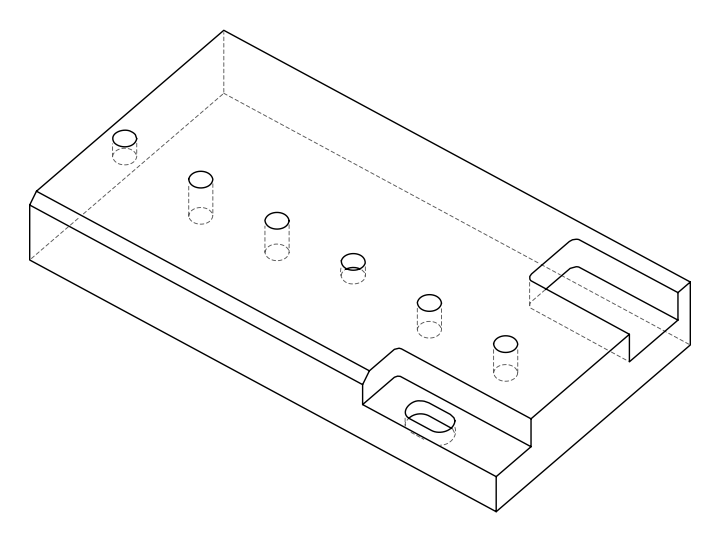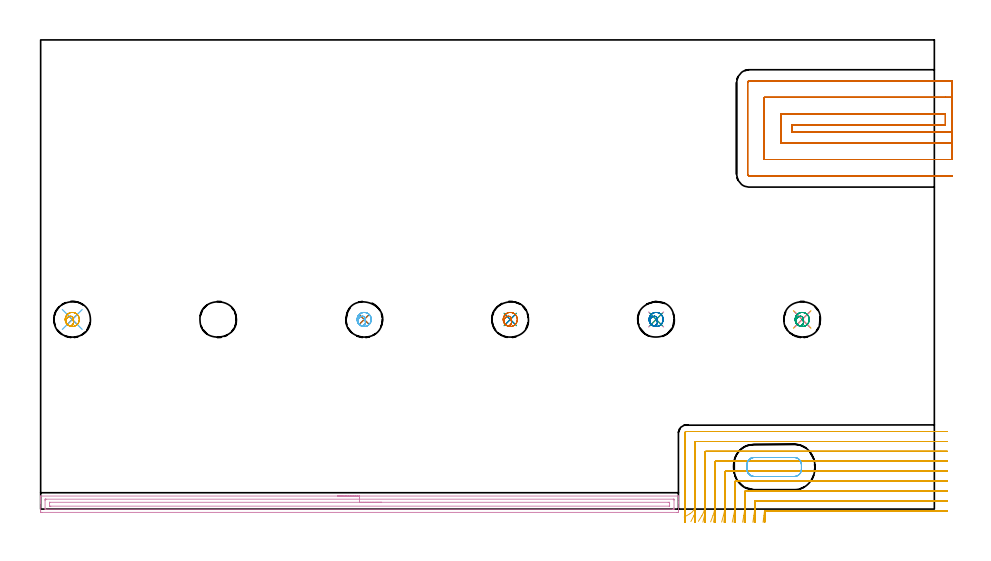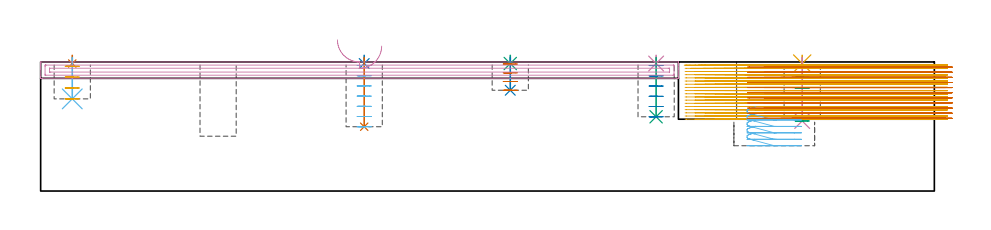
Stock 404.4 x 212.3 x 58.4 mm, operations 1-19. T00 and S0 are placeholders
(PLAN: 20 operations, 7 tool changes, 76.9 min)
(1 SPOT_DRILL | STEP1POCKET | NXT0321_9005460120000 | 0.03 min | 3 mm3)
(2 SPOT_DRILL_1 | STEP1POCKET_2 | NXT0321_9005460120000 | 0.03 min | 3 mm3)
(3 SPOT_DRILL_2 | STEP1POCKET_3 | NXT0321_9005460120000 | 0.03 min | 3 mm3)
(4 SPOT_DRILL_3 | STEP1POCKET_4 | NXT0321_9005460120000 | 0.03 min | 3 mm3)
(5 SPOT_DRILL_4 | STEP1POCKET_5 | NXT0321_9005460120000 | 0.03 min | 3 mm3)
(6 DRILL_BLIND_HOLE_INTO_CENTER | STEP1POCKET | NXT0301_128 | 0.08 min | 1759 mm3)
(7 DRILL_BLIND_HOLE_INTO_CENTER_1 | STEP1POCKET_2 | NXT0301_128 | 0.13 min | 3178 mm3)
(8 DRILL_BLIND_HOLE_INTO_CENTER_2 | STEP1POCKET_3 | NXT0301_128 | 0.06 min | 1318 mm3)
(9 DRILL_BLIND_HOLE_INTO_CENTER_3 | STEP1POCKET_4 | NXT0301_128 | 0.11 min | 2671 mm3)
(10 DRILL_BLIND_HOLE_INTO_CENTER_4 | STEP1POCKET_5 | NXT0301_128 | 0.12 min | 2886 mm3)
(11 MILL_ROUGH_BLIND_HOLE_CONTOUR | STEP1POCKET | NXT0201_013 | Spiral | 0.53 min | 1762 mm3)
(12 MILL_ROUGH_BLIND_HOLE_CONTOUR_1 | STEP1POCKET_2 | NXT0201_013 | Spiral | 0.93 min | 3000 mm3)
(13 MILL_ROUGH_BLIND_HOLE_CONTOUR_2 | STEP1POCKET_3 | NXT0201_013 | Spiral | 0.53 min | 1379 mm3)
(14 MILL_ROUGH_BLIND_HOLE_CONTOUR_3 | STEP1POCKET_4 | NXT0201_013 | Spiral | 0.8 min | 2559 mm3)
(15 MILL_ROUGH_BLIND_HOLE_CONTOUR_4 | STEP1POCKET_5 | NXT0201_013 | Spiral | 0.8 min | 2744 mm3)
(16 AREA_MILL | FG_CHAMFER_SURFACE | UGT0205_001 | 7.13 min | 8028 mm3)
(17 MILL_CORNER_NOTCH_RECTANGULAR | CORNER_NOTCH_RECTANGULAR | NXT0201_008 | Follow Part, ap 1.5, ae 75% | 44.46 min | 114082 mm3)
(18 MILL_RECTANGULAR_POCKET | POCKET_RECTANGULAR_STRAIGHT | UGT0201_129 | Follow Part, ap 2.975, ae 75% | 1.09 min | 8108 mm3)
(19 MILL_SLOT | SLOT_PARTIAL_RECTANGULAR | NXT0201_013 | Follow Part, ap 2.5, ae 75% | 19.19 min | 120830 mm3)
(20 MILL_BLIND_HOLE_FROM_SOLID_MATERIAL | STEP1POCKET_1 | UGT0201_129 | Spiral | 0.82 min | 7107 mm3)
(TOOL NXT0321_9005460120000 | NC Spot Drill, 142deg, 12mm, Carbide, Uncoated | D12 PA142 FL30 Z2)
(TOOL NXT0301_128 | Carbide Drill 12mm [861.1-1200-036A1-GP GC34] | D12 PA150 FL37.4 Z2)
(TOOL NXT0201_013 | ENDMILL 10mm | D10 FL30 Z4)
(TOOL UGT0205_001 | Chamfer Mill 20 x 3 x 45 deg. | D20 FL50 Z2)
(TOOL NXT0201_008 | ENDMILL 6mm [2P460-0600-NA 1630] | D6 FL26 Z6)
(TOOL UGT0201_129 | Carbide End Mill 11.9 | D11.9 FL15 Z4)
(OP 1 SPOT_DRILL)
G17 G21 G94 G90
T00 M6
G54
G17 G0 G90 X14.3 Y85.8 S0 M3
G43 Z68.4 H0
G94 G81 G98 Z57.694 F250. R61.4
G80
M5
M2
(OP 2 SPOT_DRILL_1)
G17 G21 G94 G90
T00 M6
G54
G17 G0 G90 X146.4 Y85.8 S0 M3
G43 Z68.4 H0
G94 G81 G98 Z57.694 F250. R61.4
G80
M5
M2
(OP 3 SPOT_DRILL_2)
G17 G21 G94 G90
T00 M6
G54
G17 G0 G90 X212.5 Y85.8 S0 M3
G43 Z68.4 H0
G94 G81 G98 Z57.694 F250. R61.4
G80
M5
M2
(OP 4 SPOT_DRILL_3)
G17 G21 G94 G90
T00 M6
G54
G17 G0 G90 X278.5 Y85.8 S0 M3
G43 Z68.4 H0
G94 G81 G98 Z57.694 F250. R61.4
G80
M5
M2
(OP 5 SPOT_DRILL_4)
G17 G21 G94 G90
T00 M6
G54
G17 G0 G90 X344.6 Y85.8 S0 M3
G43 Z68.4 H0
G94 G81 G98 Z57.694 F250. R61.4
G80
M5
M2
(OP 6 DRILL_BLIND_HOLE_INTO_CENTER)
G17 G21 G94 G90
T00 M6
G54
G17 G0 G90 X14.3 Y85.8 S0 M3
G43 Z68.4 H1
G94 G81 G98 Z41.7 F250. R60.4
G80
M5
M2
(OP 7 DRILL_BLIND_HOLE_INTO_CENTER_1)
G17 G21 G94 G90
T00 M6
G54
G17 G0 G90 X146.4 Y85.8 S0 M3
G43 Z68.4 H1
G94 G81 G98 Z29.1 F250. R60.4
G80
M5
M2
(OP 8 DRILL_BLIND_HOLE_INTO_CENTER_2)
G17 G21 G94 G90
T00 M6
G54
G17 G0 G90 X212.5 Y85.8 S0 M3
G43 Z68.4 H1
G94 G81 G98 Z45.6 F250. R60.4
G80
M5
M2
(OP 9 DRILL_BLIND_HOLE_INTO_CENTER_3)
G17 G21 G94 G90
T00 M6
G54
G17 G0 G90 X278.5 Y85.8 S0 M3
G43 Z68.4 H1
G94 G81 G98 Z33.6 F250. R60.4
G80
M5
M2
(OP 10 DRILL_BLIND_HOLE_INTO_CENTER_4)
G17 G21 G94 G90
T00 M6
G54
G17 G0 G90 X344.6 Y85.8 S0 M3
G43 Z68.4 H1
G94 G81 G98 Z31.7 F250. R60.4
G80
M5
M2
(OP 11 MILL_ROUGH_BLIND_HOLE_CONTOUR)
G17 G21 G94 G90
T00 M6
G54
G17 G0 G90 X14.3 Y85.8 S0 M3
G43 Z68.4 H0
Z56.475
G94 G3 X14.752 Y86.511 R0.499 F250.
X13.619 Y87.248 R1.283
X11.565 Y85.82 R2.125
X12.26 Y83.334 R2.263
X16.766 Y83.76 R3.2
X12.26 Y83.334 R-3.2
X14.513 Y83.547 R1.6
X14.3 Y85.8 R1.6
G0 Z51.55
G3 X14.752 Y86.511 R0.499
X13.619 Y87.248 R1.283
X11.565 Y85.82 R2.125
X12.26 Y83.334 R2.263
X16.766 Y83.76 R3.2
X12.26 Y83.334 R-3.2
X14.513 Y83.547 R1.6
X14.3 Y85.8 R1.6
G0 Z46.625
G3 X14.752 Y86.511 R0.499
X13.619 Y87.248 R1.283
X11.565 Y85.82 R2.125
X12.26 Y83.334 R2.263
X16.766 Y83.76 R3.2
X12.26 Y83.334 R-3.2
X14.513 Y83.547 R1.6
X14.3 Y85.8 R1.6
G0 Z41.7
G3 X14.752 Y86.511 R0.499
X13.619 Y87.248 R1.283
X11.565 Y85.82 R2.125
X12.26 Y83.334 R2.263
X16.766 Y83.76 R3.2
X12.26 Y83.334 R-3.2
X14.513 Y83.547 R1.6
X14.3 Y85.8 R1.6
G0 Z68.4
M5
M2
(OP 12 MILL_ROUGH_BLIND_HOLE_CONTOUR_1)
G17 G21 G94 G90
T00 M6
G54
G17 G0 G90 X146.4 Y85.8 S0 M3
G43 Z68.4 H0
Z56.786
G94 G3 X146.852 Y86.511 R0.499 F250.
X145.719 Y87.248 R1.283
X143.665 Y85.82 R2.125
X144.36 Y83.334 R2.263
X148.866 Y83.76 R3.2
X144.36 Y83.334 R-3.2
X146.613 Y83.547 R1.6
X146.4 Y85.8 R1.6
G0 Z52.171
G3 X146.852 Y86.511 R0.499
X145.719 Y87.248 R1.283
X143.665 Y85.82 R2.125
X144.36 Y83.334 R2.263
X148.866 Y83.76 R3.2
X144.36 Y83.334 R-3.2
X146.613 Y83.547 R1.6
X146.4 Y85.8 R1.6
G0 Z47.557
G3 X146.852 Y86.511 R0.499
X145.719 Y87.248 R1.283
X143.665 Y85.82 R2.125
X144.36 Y83.334 R2.263
X148.866 Y83.76 R3.2
X144.36 Y83.334 R-3.2
X146.613 Y83.547 R1.6
X146.4 Y85.8 R1.6
G0 Z42.943
G3 X146.852 Y86.511 R0.499
X145.719 Y87.248 R1.283
X143.665 Y85.82 R2.125
X144.36 Y83.334 R2.263
X148.866 Y83.76 R3.2
X144.36 Y83.334 R-3.2
X146.613 Y83.547 R1.6
X146.4 Y85.8 R1.6
G0 Z38.329
G3 X146.852 Y86.511 R0.499
X145.719 Y87.248 R1.283
X143.665 Y85.82 R2.125
X144.36 Y83.334 R2.263
X148.866 Y83.76 R3.2
X144.36 Y83.334 R-3.2
X146.613 Y83.547 R1.6
X146.4 Y85.8 R1.6
G0 Z33.714
G3 X146.852 Y86.511 R0.499
X145.719 Y87.248 R1.283
X143.665 Y85.82 R2.125
X144.36 Y83.334 R2.263
X148.866 Y83.76 R3.2
X144.36 Y83.334 R-3.2
X146.613 Y83.547 R1.6
X146.4 Y85.8 R1.6
G0 Z29.1
G3 X146.852 Y86.511 R0.499
X145.719 Y87.248 R1.283
X143.665 Y85.82 R2.125
X144.36 Y83.334 R2.263
X148.866 Y83.76 R3.2
X144.36 Y83.334 R-3.2
X146.613 Y83.547 R1.6
X146.4 Y85.8 R1.6
G0 Z68.4
M5
M2
(OP 13 MILL_ROUGH_BLIND_HOLE_CONTOUR_2)
G17 G21 G94 G90
T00 M6
G54
G17 G0 G90 X212.5 Y85.8 S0 M3
G43 Z68.4 H0
Z57.45
G94 G3 X212.952 Y86.511 R0.499 F250.
X211.819 Y87.248 R1.283
X209.765 Y85.82 R2.125
X210.46 Y83.334 R2.263
X214.966 Y83.76 R3.2
X210.46 Y83.334 R-3.2
X212.713 Y83.547 R1.6
X212.5 Y85.8 R1.6
G0 Z53.5
G3 X212.952 Y86.511 R0.499
X211.819 Y87.248 R1.283
X209.765 Y85.82 R2.125
X210.46 Y83.334 R2.263
X214.966 Y83.76 R3.2
X210.46 Y83.334 R-3.2
X212.713 Y83.547 R1.6
X212.5 Y85.8 R1.6
G0 Z49.55
G3 X212.952 Y86.511 R0.499
X211.819 Y87.248 R1.283
X209.765 Y85.82 R2.125
X210.46 Y83.334 R2.263
X214.966 Y83.76 R3.2
X210.46 Y83.334 R-3.2
X212.713 Y83.547 R1.6
X212.5 Y85.8 R1.6
G0 Z45.6
G3 X212.952 Y86.511 R0.499
X211.819 Y87.248 R1.283
X209.765 Y85.82 R2.125
X210.46 Y83.334 R2.263
X214.966 Y83.76 R3.2
X210.46 Y83.334 R-3.2
X212.713 Y83.547 R1.6
X212.5 Y85.8 R1.6
G0 Z68.4
M5
M2
(OP 14 MILL_ROUGH_BLIND_HOLE_CONTOUR_3)
G17 G21 G94 G90
T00 M6
G54
G17 G0 G90 X278.5 Y85.8 S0 M3
G43 Z68.4 H0
Z56.767
G94 G3 X278.952 Y86.511 R0.499 F250.
X277.819 Y87.248 R1.283
X275.765 Y85.82 R2.125
X276.46 Y83.334 R2.263
X280.966 Y83.76 R3.2
X276.46 Y83.334 R-3.2
X278.713 Y83.547 R1.6
X278.5 Y85.8 R1.6
G0 Z52.133
G3 X278.952 Y86.511 R0.499
X277.819 Y87.248 R1.283
X275.765 Y85.82 R2.125
X276.46 Y83.334 R2.263
X280.966 Y83.76 R3.2
X276.46 Y83.334 R-3.2
X278.713 Y83.547 R1.6
X278.5 Y85.8 R1.6
G0 Z47.5
G3 X278.952 Y86.511 R0.499
X277.819 Y87.248 R1.283
X275.765 Y85.82 R2.125
X276.46 Y83.334 R2.263
X280.966 Y83.76 R3.2
X276.46 Y83.334 R-3.2
X278.713 Y83.547 R1.6
X278.5 Y85.8 R1.6
G0 Z42.867
G3 X278.952 Y86.511 R0.499
X277.819 Y87.248 R1.283
X275.765 Y85.82 R2.125
X276.46 Y83.334 R2.263
X280.966 Y83.76 R3.2
X276.46 Y83.334 R-3.2
X278.713 Y83.547 R1.6
X278.5 Y85.8 R1.6
G0 Z38.233
G3 X278.952 Y86.511 R0.499
X277.819 Y87.248 R1.283
X275.765 Y85.82 R2.125
X276.46 Y83.334 R2.263
X280.966 Y83.76 R3.2
X276.46 Y83.334 R-3.2
X278.713 Y83.547 R1.6
X278.5 Y85.8 R1.6
G0 Z33.6
G3 X278.952 Y86.511 R0.499
X277.819 Y87.248 R1.283
X275.765 Y85.82 R2.125
X276.46 Y83.334 R2.263
X280.966 Y83.76 R3.2
X276.46 Y83.334 R-3.2
X278.713 Y83.547 R1.6
X278.5 Y85.8 R1.6
G0 Z68.4
M5
M2
(OP 15 MILL_ROUGH_BLIND_HOLE_CONTOUR_4)
G17 G21 G94 G90
T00 M6
G54
G17 G0 G90 X344.6 Y85.8 S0 M3
G43 Z68.4 H0
Z56.45
G94 G3 X345.052 Y86.511 R0.499 F250.
X343.919 Y87.248 R1.283
X341.865 Y85.82 R2.125
X342.56 Y83.334 R2.263
X347.066 Y83.76 R3.2
X342.56 Y83.334 R-3.2
X344.813 Y83.547 R1.6
X344.6 Y85.8 R1.6
G0 Z51.5
G3 X345.052 Y86.511 R0.499
X343.919 Y87.248 R1.283
X341.865 Y85.82 R2.125
X342.56 Y83.334 R2.263
X347.066 Y83.76 R3.2
X342.56 Y83.334 R-3.2
X344.813 Y83.547 R1.6
X344.6 Y85.8 R1.6
G0 Z46.55
G3 X345.052 Y86.511 R0.499
X343.919 Y87.248 R1.283
X341.865 Y85.82 R2.125
X342.56 Y83.334 R2.263
X347.066 Y83.76 R3.2
X342.56 Y83.334 R-3.2
X344.813 Y83.547 R1.6
X344.6 Y85.8 R1.6
G0 Z41.6
G3 X345.052 Y86.511 R0.499
X343.919 Y87.248 R1.283
X341.865 Y85.82 R2.125
X342.56 Y83.334 R2.263
X347.066 Y83.76 R3.2
X342.56 Y83.334 R-3.2
X344.813 Y83.547 R1.6
X344.6 Y85.8 R1.6
G0 Z36.65
G3 X345.052 Y86.511 R0.499
X343.919 Y87.248 R1.283
X341.865 Y85.82 R2.125
X342.56 Y83.334 R2.263
X347.066 Y83.76 R3.2
X342.56 Y83.334 R-3.2
X344.813 Y83.547 R1.6
X344.6 Y85.8 R1.6
G0 Z31.7
G3 X345.052 Y86.511 R0.499
X343.919 Y87.248 R1.283
X341.865 Y85.82 R2.125
X342.56 Y83.334 R2.263
X347.066 Y83.76 R3.2
X342.56 Y83.334 R-3.2
X344.813 Y83.547 R1.6
X344.6 Y85.8 R1.6
G0 Z68.4
M5
M2
(OP 16 AREA_MILL)
G17 G21 G94 G90
T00 M6
G54
G17 G0 G90 X134.3 Y5.9 S1061 M3
G43 Z68.4 H0
G94 G1 X134.338 Z67.528 F250.
X134.452 Z66.663
X134.641 Z65.812
X134.903 Z64.98
X135.237 Z64.174
X135.64 Z63.4
X136.108 Z62.664
X136.64 Z61.972
X137.229 Z61.329
X137.872 Z60.739
X138.564 Z60.208
X139.3 Z59.74
X140.074 Z59.337
X140.88 Z59.003
X141.712 Z58.741
X142.564 Z58.552
X143.428 Z58.438
X144.3 Z58.4
X288.44
X288.59 Y5.897 Z58.388
X288.593 Y5.853 Z58.345
X288.6 Y5.482 Z57.982
Y5.066 Z57.565
Y4.427 Z56.922
Y3.217 Z55.714
Y2.645 Z55.14
Y-0.632 Z51.865
X288.598 Y-0.918 Z51.579
X288.593 Y-1.491 Z51.006
X288.571 Y-1.493 Z51.004
X287.994 Y-1.5 Z51.
X0.606
X0.03 Y-1.493 Z51.004
X0.007 Y-1.491 Z51.006
X0. Y-0.918 Z51.579
Y2.645 Z55.14
Y3.217 Z55.714
Y3.536 Z56.032
Y4.108 Z56.604
Y4.427 Z56.922
Y5.066 Z57.565
Y5.483 Z57.982
X0.007 Y5.853 Z58.345
X0.01 Y5.897 Z58.388
X0.16 Y5.9 Z58.4
X144.3
Y4.486 Z56.986
X286.268 Y4.485 Z56.985
X286.385 Y4.483 Z56.983
X286.59 Y4.476 Z56.976
X286.593 Y4.427 Z56.927
X286.599 Y4.037 Z56.537
X286.6 Y0.474 Z52.974
X286.593 Y-0.027 Z52.473
X286.591 Y-0.069 Z52.431
X286.444 Y-0.08 Z52.42
X286.327 Y-0.085 Z52.415
X286.268 Y-0.086 Z52.414
X286.209
X2.332 Y-0.085 Z52.415
X2.215 Y-0.083 Z52.417
X2.01 Y-0.076 Z52.424
X2.007 Y-0.027 Z52.473
X2.001 Y0.363 Z52.863
Y3.926 Z56.426
X2.007 Y4.427 Z56.927
X2.01 Y4.469 Z56.969
X2.156 Y4.479 Z56.979
X2.273 Y4.485 Z56.985
X2.332 Y4.486 Z56.986
X2.391
X144.3
Y3.071 Z55.571
X283.997
X284.424 Y3.069 Z55.569
X284.565 Y3.066 Z55.566
X284.582 Y3.065 Z55.565
X284.59 Y3.032 Z55.532
X284.595 Y2.938 Z55.438
X284.598 Y2.821 Z55.321
X284.6 Y1.579 Z54.079
X284.596 Y1.403 Z53.903
X284.592 Y1.353 Z53.853
X284.588 Y1.334 Z53.834
X284.582 Y1.333 Z53.833
X284.53 Y1.33 Z53.83
X284.424 Y1.329 Z53.829
X4.603
X4.176 Y1.331 Z53.831
X4.035 Y1.334 Z53.834
X4.018 Y1.335 Z53.835
X4.01 Y1.368 Z53.868
X4.005 Y1.461 Z53.961
X4.002 Y1.579 Z54.079
X4. Y2.821 Z55.321
X4.004 Y2.997 Z55.497
X4.008 Y3.047 Z55.547
X4.012 Y3.066 Z55.566
X4.018 Y3.067 Z55.567
X4.07 Y3.07 Z55.57
X4.176 Y3.071 Z55.571
X144.3
X145.172 Z55.61
X146.036 Z55.723
X146.888 Z55.912
X147.72 Z56.175
X148.526 Z56.508
X149.3 Z56.911
X150.036 Z57.38
X150.728 Z57.911
X151.371 Z58.5
X151.96 Z59.144
X152.492 Z59.836
X152.96 Z60.571
X153.363 Z61.345
X153.697 Z62.151
X153.959 Z62.983
X154.148 Z63.835
X154.262 Z64.7
X154.3 Z65.571
G0 Z68.4
M5
M2
(OP 17 MILL_CORNER_NOTCH_RECTANGULAR)
G17 G21 G94 G90
T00 M6
G54
G17 G0 G90 X410.262 Y-0.9 S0 M3
G43 Z68.4 H1
Z56.961
G94 G1 X407.262 F250.
X327.773 F500.
G3 X327.478 Y-1.172 R0.3
G2 X327.28 Y-3. R36.
G1 X326.881 Y-5.973 F250.
G0 Z68.4
X410.4 Y3.6
Z56.961
G1 X407.4
X323.397 F500.
G3 X323.1 Y3.303 R0.3
G1 Y1.789
G2 X322.734 Y-3. R31.5
G1 X322.278 Y-5.965 F250.
G0 Z68.4
X410.4 Y8.1
Z56.961
G1 X407.4
X318.897 F500.
G3 X318.6 Y7.803 R0.3
G1 Y1.789
G2 X318.172 Y-3. R27.
G1 X317.64 Y-5.952 F250.
G0 Z68.4
X410.4 Y12.6
Z56.961
G1 X407.4
X314.397 F500.
G3 X314.1 Y12.303 R0.3
G1 Y1.789
G2 X313.584 Y-3. R22.5
G1 X312.946 Y-5.931 F250.
G0 Z68.4
X410.4 Y17.1
Z56.961
G1 X407.4
X309.897 F500.
G3 X309.6 Y16.803 R0.3
G1 Y1.789
G2 X308.951 Y-3. R18.
G1 X308.153 Y-5.892 F250.
G0 Z68.4
X410.4 Y21.6
Z56.961
G1 X407.4
X305.397 F500.
G3 X305.1 Y21.303 R0.3
G1 Y1.789
G2 X304.222 Y-3. R13.5
G1 X303.158 Y-5.805 F250.
G0 Z68.4
X410.4 Y26.1
Z56.961
G1 X407.4
X300.897 F500.
G3 X300.6 Y25.803 R0.3
G1 Y1.789
G2 X299.22 Y-3. R9.
G1 X297.624 Y-5.54 F250.
G0 Z68.4
X410.4 Y30.6
Z56.961
G1 X407.4
X296.397 F500.
G3 X296.1 Y30.303 R0.3
G1 Y1.789
G2 X293.816 Y-2.127 R4.5
G1 X291.205 Y-3.605 F250.
G0 Z68.4
X410.4 Y35.1
Z56.961
G1 X407.4
X292.2 F500.
G3 X291.6 Y34.5 R0.6
G1 Y1.789
Y-1.211 F250.
G0 Z68.4
X410.262 Y-0.9
Z55.522
G1 X407.262
X327.895 F500.
G3 X327.599 Y-1.194 R0.3
G2 X327.54 Y-3. R36.
G1 X327.367 Y-5.995 F250.
G0 Z68.4
X410.4 Y3.6
Z55.522
G1 X407.4
X323.397 F500.
G3 X323.1 Y3.303 R0.3
G1 Y-0.923
G2 X323.031 Y-3. R31.5
G1 X322.834 Y-5.993 F250.
G0 Z68.4
X410.4 Y8.1
Z55.522
G1 X407.4
X318.897 F500.
G3 X318.6 Y7.803 R0.3
G1 Y-0.923
G2 X318.52 Y-3. R27.
G1 X318.289 Y-5.991 F250.
G0 Z68.4
X410.4 Y12.6
Z55.522
G1 X407.4
X314.397 F500.
G3 X314.1 Y12.303 R0.3
G1 Y-0.923
G2 X314.004 Y-3. R22.5
G1 X313.727 Y-5.987 F250.
G0 Z68.4
X410.4 Y17.1
Z55.522
G1 X407.4
X309.897 F500.
G3 X309.6 Y16.803 R0.3
G1 Y-0.923
G2 X309.48 Y-3. R18.
G1 X309.134 Y-5.98 F250.
G0 Z68.4
X410.4 Y21.6
Z55.522
G1 X407.4
X305.397 F500.
G3 X305.1 Y21.303 R0.3
G1 Y-0.923
G2 X304.939 Y-3. R13.5
G1 X304.478 Y-5.964 F250.
G0 Z68.4
X410.4 Y26.1
Z55.522
G1 X407.4
X300.897 F500.
G3 X300.6 Y25.803 R0.3
G1 Y-0.923
G2 X300.357 Y-3. R9.
G1 X299.665 Y-5.919 F250.
G0 Z68.4
X410.4 Y30.6
Z55.522
G1 X407.4
X296.397 F500.
G3 X296.1 Y30.303 R0.3
G1 Y-0.923
G2 X295.592 Y-3. R4.5
G1 X294.208 Y-5.661 F250.
G0 Z68.4
X410.4 Y35.1
Z55.522
G1 X407.4
X292.2 F500.
G3 X291.6 Y34.5 R0.6
G1 Y-0.923
Y-3.923 F250.
G0 Z68.4
X410.262 Y-0.9
Z54.083
G1 X407.262
X327.896 F500.
G3 X327.6 Y-1.196 R0.3
G1 Y-2.669
G2 X327.598 Y-3. R36.
G1 X327.571 Y-6. F250.
G0 Z68.4
X410.4 Y3.6
Z54.083
G1 X407.4
X323.397 F500.
G3 X323.1 Y3.303 R0.3
G1 Y-2.669
G2 X323.098 Y-3. R31.5
G1 X323.067 Y-6. F250.
G0 Z68.4
X410.4 Y8.1
Z54.083
G1 X407.4
X318.897 F500.
G3 X318.6 Y7.803 R0.3
G1 Y-2.669
G2 X318.598 Y-3. R27.
G1 X318.561 Y-6. F250.
G0 Z68.4
X410.4 Y12.6
Z54.083
G1 X407.4
X314.397 F500.
G3 X314.1 Y12.303 R0.3
G1 Y-2.669
G2 X314.098 Y-3. R22.5
G1 X314.053 Y-6. F250.
G0 Z68.4
X410.4 Y17.1
Z54.083
G1 X407.4
X309.897 F500.
G3 X309.6 Y16.803 R0.3
G1 Y-2.669
G2 X309.597 Y-3. R18.
G1 X309.542 Y-5.999 F250.
G0 Z68.4
X410.4 Y21.6
Z54.083
G1 X407.4
X305.397 F500.
G3 X305.1 Y21.303 R0.3
G1 Y-2.669
G2 X305.096 Y-3. R13.5
G1 X305.022 Y-5.999 F250.
G0 Z68.4
X410.4 Y26.1
Z54.083
G1 X407.4
X300.897 F500.
G3 X300.6 Y25.803 R0.3
G1 Y-2.669
G2 X300.594 Y-3. R9.
G1 X300.484 Y-5.998 F250.
G0 Z68.4
X410.4 Y30.6
Z54.083
G1 X407.4
X296.397 F500.
G3 X296.1 Y30.303 R0.3
G1 Y-2.669
G2 X296.088 Y-3. R4.5
G1 X295.867 Y-5.992 F250.
G0 Z68.4
X410.4 Y35.1
Z54.083
G1 X407.4
X292.2 F500.
G3 X291.6 Y34.5 R0.6
G1 Y-2.669
Y-5.669 F250.
G0 Z68.4
X410.262 Y-0.9
Z52.644
G1 X407.262
X327.896 F500.
G3 X327.6 Y-1.196 R0.3
G1 Y-3.
Y-6. F250.
G0 Z68.4
X410.4 Y3.6
Z52.644
G1 X407.4
X323.397 F500.
G3 X323.1 Y3.303 R0.3
G1 Y-3.
Y-6. F250.
G0 Z68.4
X410.4 Y8.1
Z52.644
G1 X407.4
X318.897 F500.
G3 X318.6 Y7.803 R0.3
G1 Y-3.
Y-6. F250.
G0 Z68.4
X410.4 Y12.6
Z52.644
G1 X407.4
X314.397 F500.
G3 X314.1 Y12.303 R0.3
G1 Y-3.
Y-6. F250.
G0 Z68.4
X410.4 Y17.1
Z52.644
G1 X407.4
X309.897 F500.
G3 X309.6 Y16.803 R0.3
G1 Y-3.
Y-6. F250.
G0 Z68.4
X410.4 Y21.6
Z52.644
G1 X407.4
X305.397 F500.
G3 X305.1 Y21.303 R0.3
G1 Y-3.
Y-6. F250.
G0 Z68.4
X410.4 Y26.1
Z52.644
G1 X407.4
X300.897 F500.
G3 X300.6 Y25.803 R0.3
G1 Y-3.
Y-6. F250.
G0 Z68.4
X410.4 Y30.6
Z52.644
G1 X407.4
X296.397 F500.
G3 X296.1 Y30.303 R0.3
G1 Y-3.
Y-6. F250.
G0 Z68.4
X410.4 Y35.1
Z52.644
G1 X407.4
X292.2 F500.
G3 X291.6 Y34.5 R0.6
G1 Y-3.
Y-6. F250.
G0 Z68.4
X410.262 Y-0.9
Z51.205
G1 X407.262
X327.896 F500.
G3 X327.6 Y-1.196 R0.3
G1 Y-3.
Y-6. F250.
G0 Z68.4
X410.4 Y3.6
Z51.205
G1 X407.4
X323.397 F500.
G3 X323.1 Y3.303 R0.3
G1 Y-3.
Y-6. F250.
G0 Z68.4
X410.4 Y8.1
Z51.205
G1 X407.4
X318.897 F500.
G3 X318.6 Y7.803 R0.3
G1 Y-3.
Y-6. F250.
G0 Z68.4
X410.4 Y12.6
Z51.205
G1 X407.4
X314.397 F500.
G3 X314.1 Y12.303 R0.3
G1 Y-3.
Y-6. F250.
G0 Z68.4
X410.4 Y17.1
Z51.205
G1 X407.4
X309.897 F500.
G3 X309.6 Y16.803 R0.3
G1 Y-3.
Y-6. F250.
G0 Z68.4
X410.4 Y21.6
Z51.205
G1 X407.4
X305.397 F500.
G3 X305.1 Y21.303 R0.3
G1 Y-3.
Y-6. F250.
G0 Z68.4
X410.4 Y26.1
Z51.205
G1 X407.4
X300.897 F500.
G3 X300.6 Y25.803 R0.3
G1 Y-3.
Y-6. F250.
G0 Z68.4
X410.4 Y30.6
Z51.205
G1 X407.4
X296.397 F500.
G3 X296.1 Y30.303 R0.3
G1 Y-3.
Y-6. F250.
G0 Z68.4
X410.4 Y35.1
Z51.205
G1 X407.4
X292.2 F500.
G3 X291.6 Y34.5 R0.6
G1 Y-3.
Y-6. F250.
G0 Z68.4
X410.262 Y-0.9
Z49.767
G1 X407.262
X327.896 F500.
G3 X327.6 Y-1.196 R0.3
G1 Y-3.
Y-6. F250.
G0 Z68.4
X410.4 Y3.6
Z49.767
G1 X407.4
X323.397 F500.
G3 X323.1 Y3.303 R0.3
G1 Y-3.
Y-6. F250.
G0 Z68.4
X410.4 Y8.1
Z49.767
G1 X407.4
X318.897 F500.
G3 X318.6 Y7.803 R0.3
G1 Y-3.
Y-6. F250.
G0 Z68.4
X410.4 Y12.6
Z49.767
G1 X407.4
X314.397 F500.
G3 X314.1 Y12.303 R0.3
G1 Y-3.
Y-6. F250.
G0 Z68.4
X410.4 Y17.1
Z49.767
G1 X407.4
X309.897 F500.
G3 X309.6 Y16.803 R0.3
G1 Y-3.
Y-6. F250.
G0 Z68.4
X410.4 Y21.6
Z49.767
G1 X407.4
X305.397 F500.
G3 X305.1 Y21.303 R0.3
G1 Y-3.
Y-6. F250.
G0 Z68.4
X410.4 Y26.1
Z49.767
G1 X407.4
X300.897 F500.
G3 X300.6 Y25.803 R0.3
G1 Y-3.
Y-6. F250.
G0 Z68.4
X410.4 Y30.6
Z49.767
G1 X407.4
X296.397 F500.
G3 X296.1 Y30.303 R0.3
G1 Y-3.
Y-6. F250.
G0 Z68.4
X410.4 Y35.1
Z49.767
G1 X407.4
X292.2 F500.
G3 X291.6 Y34.5 R0.6
G1 Y-3.
Y-6. F250.
G0 Z68.4
X410.262 Y-0.9
Z48.328
G1 X407.262
X327.896 F500.
G3 X327.6 Y-1.196 R0.3
G1 Y-3.
Y-6. F250.
G0 Z68.4
X410.4 Y3.6
Z48.328
G1 X407.4
X323.397 F500.
G3 X323.1 Y3.303 R0.3
G1 Y-3.
Y-6. F250.
G0 Z68.4
X410.4 Y8.1
Z48.328
G1 X407.4
X318.897 F500.
G3 X318.6 Y7.803 R0.3
G1 Y-3.
Y-6. F250.
G0 Z68.4
X410.4 Y12.6
Z48.328
G1 X407.4
X314.397 F500.
G3 X314.1 Y12.303 R0.3
G1 Y-3.
Y-6. F250.
G0 Z68.4
X410.4 Y17.1
Z48.328
G1 X407.4
X309.897 F500.
G3 X309.6 Y16.803 R0.3
G1 Y-3.
Y-6. F250.
G0 Z68.4
X410.4 Y21.6
Z48.328
G1 X407.4
X305.397 F500.
G3 X305.1 Y21.303 R0.3
G1 Y-3.
Y-6. F250.
G0 Z68.4
X410.4 Y26.1
Z48.328
G1 X407.4
X300.897 F500.
G3 X300.6 Y25.803 R0.3
G1 Y-3.
Y-6. F250.
G0 Z68.4
X410.4 Y30.6
Z48.328
G1 X407.4
X296.397 F500.
G3 X296.1 Y30.303 R0.3
G1 Y-3.
Y-6. F250.
G0 Z68.4
X410.4 Y35.1
Z48.328
G1 X407.4
X292.2 F500.
G3 X291.6 Y34.5 R0.6
G1 Y-3.
Y-6. F250.
G0 Z68.4
X410.262 Y-0.9
Z46.889
G1 X407.262
X327.896 F500.
G3 X327.6 Y-1.196 R0.3
G1 Y-3.
Y-6. F250.
G0 Z68.4
X410.4 Y3.6
Z46.889
G1 X407.4
X323.397 F500.
G3 X323.1 Y3.303 R0.3
G1 Y-3.
Y-6. F250.
G0 Z68.4
X410.4 Y8.1
Z46.889
G1 X407.4
X318.897 F500.
G3 X318.6 Y7.803 R0.3
G1 Y-3.
Y-6. F250.
G0 Z68.4
X410.4 Y12.6
Z46.889
G1 X407.4
X314.397 F500.
G3 X314.1 Y12.303 R0.3
G1 Y-3.
Y-6. F250.
G0 Z68.4
X410.4 Y17.1
Z46.889
G1 X407.4
X309.897 F500.
G3 X309.6 Y16.803 R0.3
G1 Y-3.
Y-6. F250.
G0 Z68.4
X410.4 Y21.6
Z46.889
G1 X407.4
X305.397 F500.
G3 X305.1 Y21.303 R0.3
G1 Y-3.
Y-6. F250.
G0 Z68.4
X410.4 Y26.1
Z46.889
G1 X407.4
X300.897 F500.
G3 X300.6 Y25.803 R0.3
G1 Y-3.
Y-6. F250.
G0 Z68.4
X410.4 Y30.6
Z46.889
G1 X407.4
X296.397 F500.
G3 X296.1 Y30.303 R0.3
G1 Y-3.
Y-6. F250.
G0 Z68.4
X410.4 Y35.1
Z46.889
G1 X407.4
X292.2 F500.
G3 X291.6 Y34.5 R0.6
G1 Y-3.
Y-6. F250.
G0 Z68.4
X410.262 Y-0.9
Z45.45
G1 X407.262
X327.896 F500.
G3 X327.6 Y-1.196 R0.3
G1 Y-3.
Y-6. F250.
G0 Z68.4
X410.4 Y3.6
Z45.45
G1 X407.4
X323.397 F500.
G3 X323.1 Y3.303 R0.3
G1 Y-3.
Y-6. F250.
G0 Z68.4
X410.4 Y8.1
Z45.45
G1 X407.4
X318.897 F500.
G3 X318.6 Y7.803 R0.3
G1 Y-3.
Y-6. F250.
G0 Z68.4
X410.4 Y12.6
Z45.45
G1 X407.4
X314.397 F500.
G3 X314.1 Y12.303 R0.3
G1 Y-3.
Y-6. F250.
G0 Z68.4
X410.4 Y17.1
Z45.45
G1 X407.4
X309.897 F500.
G3 X309.6 Y16.803 R0.3
G1 Y-3.
Y-6. F250.
G0 Z68.4
X410.4 Y21.6
Z45.45
G1 X407.4
X305.397 F500.
G3 X305.1 Y21.303 R0.3
G1 Y-3.
Y-6. F250.
G0 Z68.4
X410.4 Y26.1
Z45.45
G1 X407.4
X300.897 F500.
G3 X300.6 Y25.803 R0.3
G1 Y-3.
Y-6. F250.
G0 Z68.4
X410.4 Y30.6
Z45.45
G1 X407.4
X296.397 F500.
G3 X296.1 Y30.303 R0.3
G1 Y-3.
Y-6. F250.
G0 Z68.4
X410.4 Y35.1
Z45.45
G1 X407.4
X292.2 F500.
G3 X291.6 Y34.5 R0.6
G1 Y-3.
Y-6. F250.
G0 Z68.4
X410.262 Y-0.9
Z44.011
G1 X407.262
X327.896 F500.
G3 X327.6 Y-1.196 R0.3
G1 Y-3.
Y-6. F250.
G0 Z68.4
X410.4 Y3.6
Z44.011
G1 X407.4
X323.397 F500.
G3 X323.1 Y3.303 R0.3
G1 Y-3.
Y-6. F250.
G0 Z68.4
X410.4 Y8.1
Z44.011
G1 X407.4
X318.897 F500.
G3 X318.6 Y7.803 R0.3
G1 Y-3.
Y-6. F250.
G0 Z68.4
X410.4 Y12.6
Z44.011
G1 X407.4
X314.397 F500.
G3 X314.1 Y12.303 R0.3
G1 Y-3.
Y-6. F250.
G0 Z68.4
X410.4 Y17.1
Z44.011
G1 X407.4
X309.897 F500.
G3 X309.6 Y16.803 R0.3
G1 Y-3.
Y-6. F250.
G0 Z68.4
X410.4 Y21.6
Z44.011
G1 X407.4
X305.397 F500.
G3 X305.1 Y21.303 R0.3
G1 Y-3.
Y-6. F250.
G0 Z68.4
X410.4 Y26.1
Z44.011
G1 X407.4
X300.897 F500.
G3 X300.6 Y25.803 R0.3
G1 Y-3.
Y-6. F250.
G0 Z68.4
X410.4 Y30.6
Z44.011
G1 X407.4
X296.397 F500.
G3 X296.1 Y30.303 R0.3
G1 Y-3.
Y-6. F250.
G0 Z68.4
X410.4 Y35.1
Z44.011
G1 X407.4
X292.2 F500.
G3 X291.6 Y34.5 R0.6
G1 Y-3.
Y-6. F250.
G0 Z68.4
X410.262 Y-0.9
Z42.572
G1 X407.262
X327.896 F500.
G3 X327.6 Y-1.196 R0.3
G1 Y-3.
Y-6. F250.
G0 Z68.4
X410.4 Y3.6
Z42.572
G1 X407.4
X323.397 F500.
G3 X323.1 Y3.303 R0.3
G1 Y-3.
Y-6. F250.
G0 Z68.4
X410.4 Y8.1
Z42.572
G1 X407.4
X318.897 F500.
G3 X318.6 Y7.803 R0.3
G1 Y-3.
Y-6. F250.
G0 Z68.4
X410.4 Y12.6
Z42.572
G1 X407.4
X314.397 F500.
G3 X314.1 Y12.303 R0.3
G1 Y-3.
Y-6. F250.
G0 Z68.4
X410.4 Y17.1
Z42.572
G1 X407.4
X309.897 F500.
G3 X309.6 Y16.803 R0.3
G1 Y-3.
Y-6. F250.
G0 Z68.4
X410.4 Y21.6
Z42.572
G1 X407.4
X305.397 F500.
G3 X305.1 Y21.303 R0.3
G1 Y-3.
Y-6. F250.
G0 Z68.4
X410.4 Y26.1
Z42.572
G1 X407.4
X300.897 F500.
G3 X300.6 Y25.803 R0.3
G1 Y-3.
Y-6. F250.
G0 Z68.4
X410.4 Y30.6
Z42.572
G1 X407.4
X296.397 F500.
G3 X296.1 Y30.303 R0.3
G1 Y-3.
Y-6. F250.
G0 Z68.4
X410.4 Y35.1
Z42.572
G1 X407.4
X292.2 F500.
G3 X291.6 Y34.5 R0.6
G1 Y-3.
Y-6. F250.
G0 Z68.4
X410.262 Y-0.9
Z41.133
G1 X407.262
X327.896 F500.
G3 X327.6 Y-1.196 R0.3
G1 Y-3.
Y-6. F250.
G0 Z68.4
X410.4 Y3.6
Z41.133
G1 X407.4
X323.397 F500.
G3 X323.1 Y3.303 R0.3
G1 Y-3.
Y-6. F250.
G0 Z68.4
X410.4 Y8.1
Z41.133
G1 X407.4
X318.897 F500.
G3 X318.6 Y7.803 R0.3
G1 Y-3.
Y-6. F250.
G0 Z68.4
X410.4 Y12.6
Z41.133
G1 X407.4
X314.397 F500.
G3 X314.1 Y12.303 R0.3
G1 Y-3.
Y-6. F250.
G0 Z68.4
X410.4 Y17.1
Z41.133
G1 X407.4
X309.897 F500.
G3 X309.6 Y16.803 R0.3
G1 Y-3.
Y-6. F250.
G0 Z68.4
X410.4 Y21.6
Z41.133
G1 X407.4
X305.397 F500.
G3 X305.1 Y21.303 R0.3
G1 Y-3.
Y-6. F250.
G0 Z68.4
X410.4 Y26.1
Z41.133
G1 X407.4
X300.897 F500.
G3 X300.6 Y25.803 R0.3
G1 Y-3.
Y-6. F250.
G0 Z68.4
X410.4 Y30.6
Z41.133
G1 X407.4
X296.397 F500.
G3 X296.1 Y30.303 R0.3
G1 Y-3.
Y-6. F250.
G0 Z68.4
X410.4 Y35.1
Z41.133
G1 X407.4
X292.2 F500.
G3 X291.6 Y34.5 R0.6
G1 Y-3.
Y-6. F250.
G0 Z68.4
X410.262 Y-0.9
Z39.694
G1 X407.262
X327.896 F500.
G3 X327.6 Y-1.196 R0.3
G1 Y-3.
Y-6. F250.
G0 Z68.4
X410.4 Y3.6
Z39.694
G1 X407.4
X323.397 F500.
G3 X323.1 Y3.303 R0.3
G1 Y-3.
Y-6. F250.
G0 Z68.4
X410.4 Y8.1
Z39.694
G1 X407.4
X318.897 F500.
G3 X318.6 Y7.803 R0.3
G1 Y-3.
Y-6. F250.
G0 Z68.4
X410.4 Y12.6
Z39.694
G1 X407.4
X314.397 F500.
G3 X314.1 Y12.303 R0.3
G1 Y-3.
Y-6. F250.
G0 Z68.4
X410.4 Y17.1
Z39.694
G1 X407.4
X309.897 F500.
G3 X309.6 Y16.803 R0.3
G1 Y-3.
Y-6. F250.
G0 Z68.4
X410.4 Y21.6
Z39.694
G1 X407.4
X305.397 F500.
G3 X305.1 Y21.303 R0.3
G1 Y-3.
Y-6. F250.
G0 Z68.4
X410.4 Y26.1
Z39.694
G1 X407.4
X300.897 F500.
G3 X300.6 Y25.803 R0.3
G1 Y-3.
Y-6. F250.
G0 Z68.4
X410.4 Y30.6
Z39.694
G1 X407.4
X296.397 F500.
G3 X296.1 Y30.303 R0.3
G1 Y-3.
Y-6. F250.
G0 Z68.4
X410.4 Y35.1
Z39.694
G1 X407.4
X292.2 F500.
G3 X291.6 Y34.5 R0.6
G1 Y-3.
Y-6. F250.
G0 Z68.4
X410.262 Y-0.9
Z38.256
G1 X407.262
X327.896 F500.
G3 X327.6 Y-1.196 R0.3
G1 Y-3.
Y-6. F250.
G0 Z68.4
X410.4 Y3.6
Z38.256
G1 X407.4
X323.397 F500.
G3 X323.1 Y3.303 R0.3
G1 Y-3.
Y-6. F250.
G0 Z68.4
X410.4 Y8.1
Z38.256
G1 X407.4
X318.897 F500.
G3 X318.6 Y7.803 R0.3
G1 Y-3.
Y-6. F250.
G0 Z68.4
X410.4 Y12.6
Z38.256
G1 X407.4
X314.397 F500.
G3 X314.1 Y12.303 R0.3
G1 Y-3.
Y-6. F250.
G0 Z68.4
X410.4 Y17.1
Z38.256
G1 X407.4
X309.897 F500.
G3 X309.6 Y16.803 R0.3
G1 Y-3.
Y-6. F250.
G0 Z68.4
X410.4 Y21.6
Z38.256
G1 X407.4
X305.397 F500.
G3 X305.1 Y21.303 R0.3
G1 Y-3.
Y-6. F250.
G0 Z68.4
X410.4 Y26.1
Z38.256
G1 X407.4
X300.897 F500.
G3 X300.6 Y25.803 R0.3
G1 Y-3.
Y-6. F250.
G0 Z68.4
X410.4 Y30.6
Z38.256
G1 X407.4
X296.397 F500.
G3 X296.1 Y30.303 R0.3
G1 Y-3.
Y-6. F250.
G0 Z68.4
X410.4 Y35.1
Z38.256
G1 X407.4
X292.2 F500.
G3 X291.6 Y34.5 R0.6
G1 Y-3.
Y-6. F250.
G0 Z68.4
X410.262 Y-0.9
Z36.817
G1 X407.262
X327.896 F500.
G3 X327.6 Y-1.196 R0.3
G1 Y-3.
Y-6. F250.
G0 Z68.4
X410.4 Y3.6
Z36.817
G1 X407.4
X323.397 F500.
G3 X323.1 Y3.303 R0.3
G1 Y-3.
Y-6. F250.
G0 Z68.4
X410.4 Y8.1
Z36.817
G1 X407.4
X318.897 F500.
G3 X318.6 Y7.803 R0.3
G1 Y-3.
Y-6. F250.
G0 Z68.4
X410.4 Y12.6
Z36.817
G1 X407.4
X314.397 F500.
G3 X314.1 Y12.303 R0.3
G1 Y-3.
Y-6. F250.
G0 Z68.4
X410.4 Y17.1
Z36.817
G1 X407.4
X309.897 F500.
G3 X309.6 Y16.803 R0.3
G1 Y-3.
Y-6. F250.
G0 Z68.4
X410.4 Y21.6
Z36.817
G1 X407.4
X305.397 F500.
G3 X305.1 Y21.303 R0.3
G1 Y-3.
Y-6. F250.
G0 Z68.4
X410.4 Y26.1
Z36.817
G1 X407.4
X300.897 F500.
G3 X300.6 Y25.803 R0.3
G1 Y-3.
Y-6. F250.
G0 Z68.4
X410.4 Y30.6
Z36.817
G1 X407.4
X296.397 F500.
G3 X296.1 Y30.303 R0.3
G1 Y-3.
Y-6. F250.
G0 Z68.4
X410.4 Y35.1
Z36.817
G1 X407.4
X292.2 F500.
G3 X291.6 Y34.5 R0.6
G1 Y-3.
Y-6. F250.
G0 Z68.4
X410.262 Y-0.9
Z35.378
G1 X407.262
X327.896 F500.
G3 X327.6 Y-1.196 R0.3
G1 Y-3.
Y-6. F250.
G0 Z68.4
X410.4 Y3.6
Z35.378
G1 X407.4
X323.397 F500.
G3 X323.1 Y3.303 R0.3
G1 Y-3.
Y-6. F250.
G0 Z68.4
X410.4 Y8.1
Z35.378
G1 X407.4
X318.897 F500.
G3 X318.6 Y7.803 R0.3
G1 Y-3.
Y-6. F250.
G0 Z68.4
X410.4 Y12.6
Z35.378
G1 X407.4
X314.397 F500.
G3 X314.1 Y12.303 R0.3
G1 Y-3.
Y-6. F250.
G0 Z68.4
X410.4 Y17.1
Z35.378
G1 X407.4
X309.897 F500.
G3 X309.6 Y16.803 R0.3
G1 Y-3.
Y-6. F250.
G0 Z68.4
X410.4 Y21.6
Z35.378
G1 X407.4
X305.397 F500.
G3 X305.1 Y21.303 R0.3
G1 Y-3.
Y-6. F250.
G0 Z68.4
X410.4 Y26.1
Z35.378
G1 X407.4
X300.897 F500.
G3 X300.6 Y25.803 R0.3
G1 Y-3.
Y-6. F250.
G0 Z68.4
X410.4 Y30.6
Z35.378
G1 X407.4
X296.397 F500.
G3 X296.1 Y30.303 R0.3
G1 Y-3.
Y-6. F250.
G0 Z68.4
X410.4 Y35.1
Z35.378
G1 X407.4
X292.2 F500.
G3 X291.6 Y34.5 R0.6
G1 Y-3.
Y-6. F250.
G0 Z68.4
X410.262 Y-0.9
Z33.939
G1 X407.262
X327.896 F500.
G3 X327.6 Y-1.196 R0.3
G1 Y-3.
Y-6. F250.
G0 Z68.4
X410.4 Y3.6
Z33.939
G1 X407.4
X323.397 F500.
G3 X323.1 Y3.303 R0.3
G1 Y-3.
Y-6. F250.
G0 Z68.4
X410.4 Y8.1
Z33.939
G1 X407.4
X318.897 F500.
G3 X318.6 Y7.803 R0.3
G1 Y-3.
Y-6. F250.
G0 Z68.4
X410.4 Y12.6
Z33.939
G1 X407.4
X314.397 F500.
G3 X314.1 Y12.303 R0.3
G1 Y-3.
Y-6. F250.
G0 Z68.4
X410.4 Y17.1
Z33.939
G1 X407.4
X309.897 F500.
G3 X309.6 Y16.803 R0.3
G1 Y-3.
Y-6. F250.
G0 Z68.4
X410.4 Y21.6
Z33.939
G1 X407.4
X305.397 F500.
G3 X305.1 Y21.303 R0.3
G1 Y-3.
Y-6. F250.
G0 Z68.4
X410.4 Y26.1
Z33.939
G1 X407.4
X300.897 F500.
G3 X300.6 Y25.803 R0.3
G1 Y-3.
Y-6. F250.
G0 Z68.4
X410.4 Y30.6
Z33.939
G1 X407.4
X296.397 F500.
G3 X296.1 Y30.303 R0.3
G1 Y-3.
Y-6. F250.
G0 Z68.4
X410.4 Y35.1
Z33.939
G1 X407.4
X292.2 F500.
G3 X291.6 Y34.5 R0.6
G1 Y-3.
Y-6. F250.
G0 Z68.4
X410.262 Y-0.9
Z32.5
G1 X407.262
X327.896 F500.
G3 X327.6 Y-1.196 R0.3
G1 Y-3.
Y-6. F250.
G0 Z68.4
X410.4 Y3.6
Z32.5
G1 X407.4
X323.397 F500.
G3 X323.1 Y3.303 R0.3
G1 Y-3.
Y-6. F250.
G0 Z68.4
X410.4 Y8.1
Z32.5
G1 X407.4
X318.897 F500.
G3 X318.6 Y7.803 R0.3
G1 Y-3.
Y-6. F250.
G0 Z68.4
X410.4 Y12.6
Z32.5
G1 X407.4
X314.397 F500.
G3 X314.1 Y12.303 R0.3
G1 Y-3.
Y-6. F250.
G0 Z68.4
X410.4 Y17.1
Z32.5
G1 X407.4
X309.897 F500.
G3 X309.6 Y16.803 R0.3
G1 Y-3.
Y-6. F250.
G0 Z68.4
X410.4 Y21.6
Z32.5
G1 X407.4
X305.397 F500.
G3 X305.1 Y21.303 R0.3
G1 Y-3.
Y-6. F250.
G0 Z68.4
X410.4 Y26.1
Z32.5
G1 X407.4
X300.897 F500.
G3 X300.6 Y25.803 R0.3
G1 Y-3.
Y-6. F250.
G0 Z68.4
X410.4 Y30.6
Z32.5
G1 X407.4
X296.397 F500.
G3 X296.1 Y30.303 R0.3
G1 Y-3.
Y-6. F250.
G0 Z68.4
X410.4 Y35.1
Z32.5
G1 X407.4
X292.2 F500.
G3 X291.6 Y34.5 R0.6
G1 Y-3.
Y-6. F250.
G0 Z68.4
M5
M2
(OP 18 MILL_RECTANGULAR_POCKET)
G17 G21 G94 G90
T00 M6
G54
G17 G0 G90 X323.609 Y23.35 S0 M3
G43 Z68.4 H0
Z38.077
G94 G1 X322.9 Z37.887 F250.
X322.72 Z37.838
X322.249 Y23.289 Z37.711
X321.792 Y23.161 Z37.584
X321.358 Y22.967 Z37.457
X320.958 Y22.712 Z37.33
X320.598 Y22.402 Z37.202
X320.288 Y22.042 Z37.075
X320.033 Y21.642 Z36.948
X319.839 Y21.208 Z36.821
X319.711 Y20.751 Z36.694
X319.65 Y20.28 Z36.566
Y17.82 Z35.907
X319.711 Y17.349 Z35.78
X319.839 Y16.892 Z35.653
X320.033 Y16.458 Z35.525
X320.288 Y16.058 Z35.398
X320.598 Y15.698 Z35.271
X320.958 Y15.388 Z35.144
X321.358 Y15.133 Z35.016
X321.792 Y14.939 Z34.889
X322.249 Y14.811 Z34.762
X322.72 Y14.75 Z34.635
X322.9 Z34.586
X331.95 Z32.162
X341. F500.
G3 X344.25 Y18. R3.25
G1 Y20.1
G3 X341. Y23.35 R3.25
G1 X322.9
G3 X319.65 Y20.1 R3.25
G1 Y18.
G3 X322.9 Y14.75 R3.25
G1 X331.95
X332.95
G0 X323.609 Y23.35 Z35.162
G1 X322.9 Z34.971 F250.
X322.72 Z34.923
X322.249 Y23.289 Z34.796
X321.792 Y23.161 Z34.669
X321.358 Y22.967 Z34.541
X320.958 Y22.712 Z34.414
X320.598 Y22.402 Z34.287
X320.288 Y22.042 Z34.16
X320.033 Y21.642 Z34.033
X319.839 Y21.208 Z33.905
X319.711 Y20.751 Z33.778
X319.65 Y20.28 Z33.651
Y17.82 Z32.992
X319.711 Y17.349 Z32.864
X319.839 Y16.892 Z32.737
X320.033 Y16.458 Z32.61
X320.288 Y16.058 Z32.483
X320.598 Y15.698 Z32.355
X320.958 Y15.388 Z32.228
X321.358 Y15.133 Z32.101
X321.792 Y14.939 Z31.974
X322.249 Y14.811 Z31.847
X322.72 Y14.75 Z31.719
X322.9 Z31.671
X331.95 Z29.246
X341. F500.
G3 X344.25 Y18. R3.25
G1 Y20.1
G3 X341. Y23.35 R3.25
G1 X322.9
G3 X319.65 Y20.1 R3.25
G1 Y18.
G3 X322.9 Y14.75 R3.25
G1 X331.95
X332.95
G0 X323.609 Y23.35 Z32.246
G1 X322.9 Z32.056 F250.
X322.72 Z32.008
X322.249 Y23.289 Z31.881
X321.792 Y23.161 Z31.753
X321.358 Y22.967 Z31.626
X320.958 Y22.712 Z31.499
X320.598 Y22.402 Z31.372
X320.288 Y22.042 Z31.244
X320.033 Y21.642 Z31.117
X319.839 Y21.208 Z30.99
X319.711 Y20.751 Z30.863
X319.65 Y20.28 Z30.736
Y17.82 Z30.076
X319.711 Y17.349 Z29.949
X319.839 Y16.892 Z29.822
X320.033 Y16.458 Z29.695
X320.288 Y16.058 Z29.567
X320.598 Y15.698 Z29.44
X320.958 Y15.388 Z29.313
X321.358 Y15.133 Z29.186
X321.792 Y14.939 Z29.058
X322.249 Y14.811 Z28.931
X322.72 Y14.75 Z28.804
X322.9 Z28.756
X331.95 Z26.331
X341. F500.
G3 X344.25 Y18. R3.25
G1 Y20.1
G3 X341. Y23.35 R3.25
G1 X322.9
G3 X319.65 Y20.1 R3.25
G1 Y18.
G3 X322.9 Y14.75 R3.25
G1 X331.95
X332.95
G0 X323.609 Y23.35 Z29.331
G1 X322.9 Z29.141 F250.
X322.72 Z29.092
X322.249 Y23.289 Z28.965
X321.792 Y23.161 Z28.838
X321.358 Y22.967 Z28.711
X320.958 Y22.712 Z28.583
X320.598 Y22.402 Z28.456
X320.288 Y22.042 Z28.329
X320.033 Y21.642 Z28.202
X319.839 Y21.208 Z28.075
X319.711 Y20.751 Z27.947
X319.65 Y20.28 Z27.82
Y17.82 Z27.161
X319.711 Y17.349 Z27.034
X319.839 Y16.892 Z26.906
X320.033 Y16.458 Z26.779
X320.288 Y16.058 Z26.652
X320.598 Y15.698 Z26.525
X320.958 Y15.388 Z26.398
X321.358 Y15.133 Z26.27
X321.792 Y14.939 Z26.143
X322.249 Y14.811 Z26.016
X322.72 Y14.75 Z25.889
X322.9 Z25.84
X331.95 Z23.415
X341. F500.
G3 X344.25 Y18. R3.25
G1 Y20.1
G3 X341. Y23.35 R3.25
G1 X322.9
G3 X319.65 Y20.1 R3.25
G1 Y18.
G3 X322.9 Y14.75 R3.25
G1 X331.95
X332.95
G0 X323.609 Y23.35 Z26.415
G1 X322.9 Z26.225 F250.
X322.72 Z26.177
X322.249 Y23.289 Z26.05
X321.792 Y23.161 Z25.923
X321.358 Y22.967 Z25.795
X320.958 Y22.712 Z25.668
X320.598 Y22.402 Z25.541
X320.288 Y22.042 Z25.414
X320.033 Y21.642 Z25.286
X319.839 Y21.208 Z25.159
X319.711 Y20.751 Z25.032
X319.65 Y20.28 Z24.905
Y17.82 Z24.245
X319.711 Y17.349 Z24.118
X319.839 Y16.892 Z23.991
X320.033 Y16.458 Z23.864
X320.288 Y16.058 Z23.737
X320.598 Y15.698 Z23.609
X320.958 Y15.388 Z23.482
X321.358 Y15.133 Z23.355
X321.792 Y14.939 Z23.228
X322.249 Y14.811 Z23.1
X322.72 Y14.75 Z22.973
X322.9 Z22.925
X331.95 Z20.5
X341. F500.
G3 X344.25 Y18. R3.25
G1 Y20.1
G3 X341. Y23.35 R3.25
G1 X322.9
G3 X319.65 Y20.1 R3.25
G1 Y18.
G3 X322.9 Y14.75 R3.25
G1 X331.95
X332.95
G0 Z68.4
M5
M2
(OP 19 MILL_SLOT)
G17 G21 G94 G90
T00 M6
G54
G17 G0 G90 X412.4 Y170.7 S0 M3
G43 Z68.4 H0
Z56.082
G94 G1 X409.4 F250.
X339.9 F500.
Y173.8
X409.4
Y178.8
X334.9
Y165.7
X409.4
X412.4 F250.
Y186.3
X409.4
X327.4 F500.
Y158.2
X409.4
X412.4 F250.
Y193.8
X409.4
X320.7 F500.
G3 X319.9 Y193. R0.8
G1 Y151.5
G3 X320.7 Y150.7 R0.8
G1 X409.4
X412.4 F250.
G0 Y170.7 Z53.764
G1 X409.4
X339.9 F500.
Y173.8
X409.4
Y178.8
X334.9
Y165.7
X409.4
X412.4 F250.
Y186.3
X409.4
X327.4 F500.
Y158.2
X409.4
X412.4 F250.
Y193.8
X409.4
X320.7 F500.
G3 X319.9 Y193. R0.8
G1 Y151.5
G3 X320.7 Y150.7 R0.8
G1 X409.4
X412.4 F250.
G0 Y170.7 Z51.445
G1 X409.4
X339.9 F500.
Y173.8
X409.4
Y178.8
X334.9
Y165.7
X409.4
X412.4 F250.
Y186.3
X409.4
X327.4 F500.
Y158.2
X409.4
X412.4 F250.
Y193.8
X409.4
X320.7 F500.
G3 X319.9 Y193. R0.8
G1 Y151.5
G3 X320.7 Y150.7 R0.8
G1 X409.4
X412.4 F250.
G0 Y170.7 Z49.127
G1 X409.4
X339.9 F500.
Y173.8
X409.4
Y178.8
X334.9
Y165.7
X409.4
X412.4 F250.
Y186.3
X409.4
X327.4 F500.
Y158.2
X409.4
X412.4 F250.
Y193.8
X409.4
X320.7 F500.
G3 X319.9 Y193. R0.8
G1 Y151.5
G3 X320.7 Y150.7 R0.8
G1 X409.4
X412.4 F250.
G0 Y170.7 Z46.809
G1 X409.4
X339.9 F500.
Y173.8
X409.4
Y178.8
X334.9
Y165.7
X409.4
X412.4 F250.
Y186.3
X409.4
X327.4 F500.
Y158.2
X409.4
X412.4 F250.
Y193.8
X409.4
X320.7 F500.
G3 X319.9 Y193. R0.8
G1 Y151.5
G3 X320.7 Y150.7 R0.8
G1 X409.4
X412.4 F250.
G0 Y170.7 Z44.491
G1 X409.4
X339.9 F500.
Y173.8
X409.4
Y178.8
X334.9
Y165.7
X409.4
X412.4 F250.
Y186.3
X409.4
X327.4 F500.
Y158.2
X409.4
X412.4 F250.
Y193.8
X409.4
X320.7 F500.
G3 X319.9 Y193. R0.8
G1 Y151.5
G3 X320.7 Y150.7 R0.8
G1 X409.4
X412.4 F250.
G0 Y170.7 Z42.173
G1 X409.4
X339.9 F500.
Y173.8
X409.4
Y178.8
X334.9
Y165.7
X409.4
X412.4 F250.
Y186.3
X409.4
X327.4 F500.
Y158.2
X409.4
X412.4 F250.
Y193.8
X409.4
X320.7 F500.
G3 X319.9 Y193. R0.8
G1 Y151.5
G3 X320.7 Y150.7 R0.8
G1 X409.4
X412.4 F250.
G0 Y170.7 Z39.855
G1 X409.4
X339.9 F500.
Y173.8
X409.4
Y178.8
X334.9
Y165.7
X409.4
X412.4 F250.
Y186.3
X409.4
X327.4 F500.
Y158.2
X409.4
X412.4 F250.
Y193.8
X409.4
X320.7 F500.
G3 X319.9 Y193. R0.8
G1 Y151.5
G3 X320.7 Y150.7 R0.8
G1 X409.4
X412.4 F250.
G0 Y170.7 Z37.536
G1 X409.4
X339.9 F500.
Y173.8
X409.4
Y178.8
X334.9
Y165.7
X409.4
X412.4 F250.
Y186.3
X409.4
X327.4 F500.
Y158.2
X409.4
X412.4 F250.
Y193.8
X409.4
X320.7 F500.
G3 X319.9 Y193. R0.8
G1 Y151.5
G3 X320.7 Y150.7 R0.8
G1 X409.4
X412.4 F250.
G0 Y170.7 Z35.218
G1 X409.4
X339.9 F500.
Y173.8
X409.4
Y178.8
X334.9
Y165.7
X409.4
X412.4 F250.
Y186.3
X409.4
X327.4 F500.
Y158.2
X409.4
X412.4 F250.
Y193.8
X409.4
X320.7 F500.
G3 X319.9 Y193. R0.8
G1 Y151.5
G3 X320.7 Y150.7 R0.8
G1 X409.4
X412.4 F250.
G0 Y170.7 Z32.9
G1 X409.4
X339.9 F500.
Y173.8
X409.4
Y178.8
X334.9
Y165.7
X409.4
X412.4 F250.
Y186.3
X409.4
X327.4 F500.
Y158.2
X409.4
X412.4 F250.
Y193.8
X409.4
X320.7 F500.
G3 X319.9 Y193. R0.8
G1 Y151.5
G3 X320.7 Y150.7 R0.8
G1 X409.4
X412.4 F250.
G0 Z68.4
M5
M2
